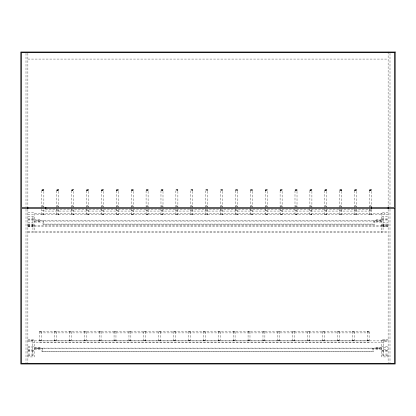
<?xml version="1.0" encoding="UTF-8"?>
<svg xmlns="http://www.w3.org/2000/svg" width="416" height="416" viewBox="0 0 416 416"><rect width="100%" height="100%" fill="white"/><g stroke="black" fill="none" stroke-linecap="round" stroke-linejoin="round"><path stroke-width="0.31" stroke-dasharray="2.08 1.56" d="M39.603 340.616C41.699 338.806 41.699 342.43 39.603 340.616L39.603 331.833L40.555 331.588L41.506 331.833L41.506 340.616M54.496 340.616C56.592 338.806 56.592 342.43 54.496 340.616L54.496 331.833L55.448 331.588L56.399 331.833L56.399 340.616M69.389 340.616C71.479 338.806 71.479 342.43 69.389 340.616L69.389 331.833L70.34 331.588L71.292 331.833L71.292 340.616M84.282 340.616C86.372 338.806 86.372 342.43 84.282 340.616L84.282 331.833L85.228 331.588L86.18 331.833L86.18 340.616M99.169 340.616C101.265 338.806 101.265 342.43 99.169 340.616L99.169 331.833L100.121 331.588L101.072 331.833L101.072 340.616M114.062 340.616C116.152 338.806 116.152 342.43 114.062 340.616L114.062 331.833L115.014 331.588L115.965 331.833L115.965 340.616M128.955 340.616C131.045 338.806 131.045 342.43 128.955 340.616L128.955 331.833L129.906 331.588L130.858 331.833L130.858 340.616M143.842 340.616C145.938 338.806 145.938 342.43 143.842 340.616L143.842 331.833L144.794 331.588L145.746 331.833L145.746 340.616M158.735 340.616C160.826 338.806 160.826 342.43 158.735 340.616L158.735 331.833L159.687 331.588L160.638 331.833L160.638 340.616M173.628 340.616C175.718 338.806 175.718 342.43 173.628 340.616L173.628 331.833L174.58 331.588L175.531 331.833L175.531 340.616M188.516 340.616C190.611 338.806 190.611 342.43 188.516 340.616L188.516 331.833L189.467 331.588L190.419 331.833L190.419 340.616M203.408 340.616C205.504 338.806 205.504 342.43 203.408 340.616L203.408 331.833L204.36 331.588L205.312 331.833L205.312 340.616M218.301 340.616C220.392 338.806 220.392 342.43 218.301 340.616L218.301 331.833L219.253 331.588L220.204 331.833L220.204 340.616M233.189 340.616C235.284 338.806 235.284 342.43 233.189 340.616L233.189 331.833L234.14 331.588L235.092 331.833L235.092 340.616M248.082 340.616C250.177 338.806 250.177 342.43 248.082 340.616L248.082 331.833L249.033 331.588L249.985 331.833L249.985 340.616M262.974 340.616C265.065 338.806 265.065 342.43 262.974 340.616L262.974 331.833L263.926 331.588L264.878 331.833L264.878 340.616M277.862 340.616C279.958 338.806 279.958 342.43 277.862 340.616L277.862 331.833L278.814 331.588L279.765 331.833L279.765 340.616M292.755 340.616C294.85 338.806 294.85 342.43 292.755 340.616L292.755 331.833L293.706 331.588L294.658 331.833L294.658 340.616M307.648 340.616C309.738 338.806 309.738 342.43 307.648 340.616L307.648 331.833L308.599 331.588L309.551 331.833L309.551 340.616M322.54 340.616C324.631 338.806 324.631 342.43 322.54 340.616L322.54 331.833L323.487 331.588L324.438 331.833L324.438 340.616M337.428 340.616C339.524 338.806 339.524 342.43 337.428 340.616L337.428 331.833L338.38 331.588L339.331 331.833L339.331 340.616M352.321 340.616C354.411 338.806 354.411 342.43 352.321 340.616L352.321 331.833L353.272 331.588L354.224 331.833L354.224 340.616M367.214 340.616C367.973 339.357 370.084 340.6 369.08 342.077L39.52 342.077L39.52 340.746L369.08 340.746L368.165 341.115L367.214 340.616L367.214 331.833L368.165 331.588L369.112 331.833L369.112 340.616M41.506 331.833L39.603 331.833M56.399 331.833L54.496 331.833M71.292 331.833L69.389 331.833M86.18 331.833L84.282 331.833M101.072 331.833L99.169 331.833M115.965 331.833L114.062 331.833M130.858 331.833L128.955 331.833M145.746 331.833L143.842 331.833M160.638 331.833L158.735 331.833M175.531 331.833L173.628 331.833M190.419 331.833L188.516 331.833M205.312 331.833L203.408 331.833M220.204 331.833L218.301 331.833M235.092 331.833L233.189 331.833M249.985 331.833L248.082 331.833M264.878 331.833L262.974 331.833M279.765 331.833L277.862 331.833M294.658 331.833L292.755 331.833M309.551 331.833L307.648 331.833M324.438 331.833L322.54 331.833M339.331 331.833L337.428 331.833M354.224 331.833L352.321 331.833M369.112 331.833L367.214 331.833M41.844 207.392L41.844 189.504L42.853 189.275L43.867 189.504L43.867 207.392M43.867 189.504L41.844 189.504M56.732 207.392L56.732 189.504L57.746 189.275L58.76 189.504L58.76 207.392M58.76 189.504L56.732 189.504M71.625 207.392L71.625 189.504L72.639 189.275L73.648 189.504L73.648 207.392M73.648 189.504L71.625 189.504M86.518 207.392L86.518 189.504L87.526 189.275L88.54 189.504L88.54 207.392M88.54 189.504L86.518 189.504M101.405 207.392L101.405 189.504L102.419 189.275L103.433 189.504L103.433 207.392M103.433 189.504L101.405 189.504M116.298 207.392L116.298 189.504L117.312 189.275L118.321 189.504L118.321 207.392M118.321 189.504L116.298 189.504M131.191 207.392L131.191 189.504L132.2 189.275L133.214 189.504L133.214 207.392M133.214 189.504L131.191 189.504M146.084 207.392L146.084 189.504L147.092 189.275L148.106 189.504L148.106 207.392M148.106 189.504L146.084 189.504M160.971 207.392L160.971 189.504L161.985 189.275L162.999 189.504L162.999 207.392M162.999 189.504L160.971 189.504M175.864 207.392L175.864 189.504L176.878 189.275L177.887 189.504L177.887 207.392M177.887 189.504L175.864 189.504M190.757 207.392L190.757 189.504L191.766 189.275L192.78 189.504L192.78 207.392M192.78 189.504L190.757 189.504M205.644 207.392L205.644 189.504L206.658 189.275L207.672 189.504L207.672 207.392M207.672 189.504L205.644 189.504M220.537 207.392L220.537 189.504L221.551 189.275L222.56 189.504L222.56 207.392M222.56 189.504L220.537 189.504M235.43 207.392L235.43 189.504L236.439 189.275L237.453 189.504L237.453 207.392M237.453 189.504L235.43 189.504M250.318 207.392L250.318 189.504L251.332 189.275L252.346 189.504L252.346 207.392M252.346 189.504L250.318 189.504M265.21 207.392L265.21 189.504L266.224 189.275L267.233 189.504L267.233 207.392M267.233 189.504L265.21 189.504M280.103 207.392L280.103 189.504L281.112 189.275L282.126 189.504L282.126 207.392M282.126 189.504L280.103 189.504M294.991 207.392L294.991 189.504L296.005 189.275L297.019 189.504L297.019 207.392M297.019 189.504L294.991 189.504M309.884 207.392L309.884 189.504L310.898 189.275L311.906 189.504L311.906 207.392M311.906 189.504L309.884 189.504M324.776 207.392L324.776 189.504L325.785 189.275L326.799 189.504L326.799 207.392M326.799 189.504L324.776 189.504M339.664 207.392L339.664 189.504L340.678 189.275L341.692 189.504L341.692 207.392M341.692 189.504L339.664 189.504M354.557 207.392L354.557 189.504L355.571 189.275L356.58 189.504L356.58 207.392M356.58 189.504L354.557 189.504M369.45 207.392L369.45 189.504L370.458 189.275L371.472 189.504L371.472 207.392M371.472 189.504L369.45 189.504M41.844 208.785L41.844 214.76L43.867 214.76L43.867 208.785M56.732 208.785L56.732 214.76L58.76 214.76L58.76 208.785M71.625 208.785L71.625 214.76L73.648 214.76L73.648 208.785M86.518 208.785L86.518 214.76L88.54 214.76L88.54 208.785M101.405 208.785L101.405 214.76L103.433 214.76L103.433 208.785M116.298 208.785L116.298 214.76L118.321 214.76L118.321 208.785M131.191 208.785L131.191 214.76L133.214 214.76L133.214 208.785M146.084 208.785L146.084 214.76L148.106 214.76L148.106 208.785M160.971 208.785L160.971 214.76L162.999 214.76L162.999 208.785M175.864 208.785L175.864 214.76L177.887 214.76L177.887 208.785M190.757 208.785L190.757 214.76L192.78 214.76L192.78 208.785M205.644 208.785L205.644 214.76L207.672 214.76L207.672 208.785M220.537 208.785L220.537 214.76L222.56 214.76L222.56 208.785M235.43 208.785L235.43 214.76L237.453 214.76L237.453 208.785M250.318 208.785L250.318 214.76L252.346 214.76L252.346 208.785M265.21 208.785L265.21 214.76L267.233 214.76L267.233 208.785M280.103 208.785L280.103 214.76L282.126 214.76L282.126 208.785M294.991 208.785L294.991 214.76L297.019 214.76L297.019 208.785M309.884 208.785L309.884 214.76L311.906 214.76L311.906 208.785M324.776 208.785L324.776 214.76L326.799 214.76L326.799 208.785M339.664 208.785L339.664 214.76L341.692 214.76L341.692 208.785M354.557 208.785L354.557 214.76L356.58 214.76L356.58 208.785M369.45 208.785L369.45 214.76L371.472 214.76L371.472 208.785M43.649 206.445C44.309 205.962 41.595 205.889 41.98 206.419M58.542 206.445C59.202 205.962 56.482 205.889 56.872 206.419M73.434 206.445C74.09 205.962 71.375 205.889 71.76 206.419M88.327 206.445C88.982 205.962 86.268 205.889 86.653 206.419M103.215 206.445C103.875 205.962 101.156 205.889 101.546 206.419M118.108 206.445C118.768 205.962 116.048 205.889 116.433 206.419M133 206.445C133.656 205.962 130.941 205.889 131.326 206.419M147.888 206.445C148.548 205.962 145.834 205.889 146.219 206.419M162.781 206.445C163.441 205.962 160.722 205.889 161.106 206.419M177.674 206.445C178.329 205.962 175.614 205.889 175.999 206.419M192.561 206.445C193.222 205.962 190.507 205.889 190.892 206.419M207.454 206.445C208.114 205.962 205.395 205.889 205.78 206.419M222.347 206.445C223.002 205.962 220.288 205.889 220.672 206.419M237.234 206.445C237.895 205.962 235.18 205.889 235.565 206.419M252.127 206.445C252.788 205.962 250.068 205.889 250.453 206.419M267.02 206.445C267.675 205.962 264.961 205.889 265.346 206.419M281.908 206.445C282.568 205.962 279.854 205.889 280.238 206.419M296.8 206.445C297.461 205.962 294.741 205.889 295.126 206.419M311.693 206.445C312.348 205.962 309.634 205.889 310.019 206.419M326.586 206.445C327.241 205.962 324.527 205.889 324.912 206.419M341.474 206.445C342.134 205.962 339.414 205.889 339.804 206.419M356.366 206.445C357.027 205.962 354.307 205.889 354.692 206.419M371.259 206.445C371.914 205.962 369.2 205.889 369.585 206.419M116.594 190.341L116.298 190.46L118.321 190.46L116.298 190.46L116.802 190.601M132.917 190.575L133.214 190.46L131.191 190.46L133.214 190.46L132.2 190.294M147.81 190.575L148.106 190.46L146.084 190.46L148.106 190.46L147.602 190.32M162.703 190.575L162.999 190.46L160.971 190.46L162.999 190.46L162.49 190.32M176.16 190.341C178.1 191.303 178.11 189.618 176.16 190.575M191.053 190.341C192.988 191.303 193.003 189.618 191.053 190.575M205.941 190.341C207.88 191.303 207.891 189.618 205.941 190.575M220.834 190.341C222.773 191.303 222.784 189.618 220.834 190.575M237.156 190.575L237.453 190.46L235.43 190.46L237.453 190.46L236.948 190.32M252.049 190.575L252.346 190.46L250.318 190.46L252.346 190.46L251.836 190.32M280.4 190.341L280.103 190.46L282.126 190.46L280.103 190.46L280.608 190.601M295.287 190.341C300.706 190.918 292.859 189.795 295.745 190.616M207.376 190.575L207.672 190.46L207.376 190.346M222.264 190.575L222.56 190.46L222.264 190.346M117.816 190.601L118.321 190.46L117.816 190.32M146.588 190.32L146.084 190.46L146.588 190.601M161.481 190.32L160.971 190.46L161.268 190.575M177.382 190.601L177.887 190.46L177.59 190.346M192.275 190.601L192.78 190.46L192.483 190.346M235.934 190.32L235.43 190.46L235.726 190.575M250.827 190.32L250.318 190.46L250.614 190.575M265.715 190.32L265.21 190.46L267.233 190.46L265.21 190.46L265.507 190.575M266.729 190.601L267.233 190.46L266.937 190.346M296.509 190.601L297.019 190.46L296.265 190.304M325.281 190.32L324.776 190.46L326.799 190.46L324.776 190.46L325.525 190.616M326.295 190.601L326.799 190.46L326.05 190.304M355.061 190.32L354.557 190.46L356.58 190.46L354.557 190.46L355.831 190.616M356.075 190.601L356.58 190.46L355.831 190.304M42.593 190.299L41.844 190.46L43.867 190.46L41.844 190.46L42.593 190.616M43.118 190.616L43.867 190.46L42.853 190.294M57.486 190.299L56.732 190.46L58.76 190.46L56.732 190.46L57.746 190.627M58.006 190.616L58.76 190.46L58.25 190.32M72.374 190.299L71.625 190.46L73.648 190.46L71.625 190.46L73.648 190.46L72.899 190.304M87.266 190.299L86.518 190.46L88.54 190.46L86.518 190.46L87.022 190.601M87.792 190.616L88.54 190.46L88.036 190.32M102.159 190.299L101.405 190.46L103.433 190.46L101.405 190.46L102.419 190.627M102.684 190.616L103.433 190.46L102.684 190.304M131.94 190.304L131.191 190.46L131.94 190.616M281.377 190.616L282.126 190.46L281.83 190.346M310.632 190.304L309.884 190.46L311.906 190.46L309.884 190.46L310.388 190.601M340.938 190.616L341.692 190.46L339.664 190.46L341.692 190.46L340.938 190.304M370.198 190.304L369.45 190.46L371.472 190.46L369.45 190.46L370.198 190.616M117.572 190.616L117.047 190.616M221.551 190.627L221.811 190.616M266.224 190.627L266.484 190.616M325.785 190.627L326.05 190.616M370.458 190.627L371.472 190.46L370.724 190.304M295.745 190.304L296.005 190.294M340.678 190.294L339.664 190.46L340.174 190.601M27.872 59.072L388.128 59.072M371.504 209.737L44.86 209.737L44.86 211.068L371.504 211.068M27.872 212.352L34.216 212.352L34.216 232.43M388.128 212.352L381.784 212.352L381.784 232.43M27.872 214.687L34.216 214.687M388.128 214.687L35.547 214.687L35.547 213.351L384.956 213.351L384.956 214.687M41.844 214.76L43.867 214.76M56.732 214.76L58.76 214.76M71.625 214.76L73.648 214.76M86.518 214.76L88.54 214.76M101.405 214.76L103.433 214.76M116.298 214.76L118.321 214.76M131.191 214.76L133.214 214.76M146.084 214.76L148.106 214.76M160.971 214.76L162.999 214.76M175.864 214.76L177.887 214.76M190.757 214.76L192.78 214.76M205.644 214.76L207.672 214.76M220.537 214.76L222.56 214.76M235.43 214.76L237.453 214.76M250.318 214.76L252.346 214.76M265.21 214.76L267.233 214.76M280.103 214.76L282.126 214.76M294.991 214.76L297.019 214.76M309.884 214.76L311.906 214.76M324.776 214.76L326.799 214.76M339.664 214.76L341.692 214.76M354.557 214.76L356.58 214.76M369.45 214.76L371.472 214.76M27.872 216.684L34.216 216.684M381.784 216.684L388.128 216.684M27.872 219.019L34.216 219.019M381.784 219.019L388.128 219.019M27.872 219.066L34.216 219.066M381.784 219.066L388.128 219.066M34.216 219.773L40.555 219.773L40.555 220.532L34.216 220.532M381.784 219.773L375.445 219.773L375.445 220.532L381.784 220.532M27.872 220.017L34.216 219.996M381.784 220.017L388.128 219.996M34.216 221.291L40.555 221.291L40.555 222.045L34.216 222.045M381.784 221.291L375.445 221.291L375.445 222.045L381.784 222.045M27.872 222.784L32.947 222.784M383.053 222.784L388.128 222.784M27.872 224.078L34.216 224.078M43.02 224.063L374.556 224.063M381.784 224.078L388.128 224.078M27.872 224.916L32.947 224.916M383.053 224.916L388.128 224.916M27.872 225.077L34.216 225.077M381.784 225.077L388.128 225.077M34.216 225.612L381.784 225.612M27.872 225.872L34.216 225.872M381.784 225.872L388.128 225.872M27.872 226.028L32.947 226.028M383.053 226.028L388.128 226.028M27.872 226.117L32.947 226.117M383.053 226.117L388.128 226.117M34.216 226.616L381.784 226.616M27.872 226.751L34.216 226.751M381.784 226.751L388.128 226.751M27.872 231.431L388.128 231.431M27.872 232.43L388.128 232.43M27.872 339.576L34.216 339.576L34.216 356.928L27.872 356.928M388.128 339.576L381.784 339.576L381.784 356.928L388.128 356.928M27.872 340.574L34.216 340.574M381.784 340.574L388.128 340.574M31.044 340.886L384.956 340.886M27.872 341.578L31.044 341.578M384.956 341.578L388.128 341.578M27.872 346.211L34.216 346.211M381.784 346.211L388.128 346.211M27.872 347.214L32.313 347.214M34.216 347.214L40.555 347.214L40.555 347.974L34.216 347.974M381.784 347.214L375.445 347.214L375.445 347.974L381.784 347.974M383.687 347.214L388.128 347.214M34.216 348.639L40.555 348.639L40.555 349.237L34.216 349.216M381.784 348.639L375.445 348.639L375.445 349.237L381.784 349.216M27.872 349.216L32.313 349.216M383.687 349.216L388.128 349.216M27.872 350.215L34.216 350.215M381.784 350.215L388.128 350.236M27.872 350.376L34.216 350.376M381.784 350.376L388.128 350.376M27.872 351.385L34.216 351.385M42 351.421L373.537 351.421M381.784 351.385L388.128 351.385M27.872 354.032L34.216 354.032M381.784 354.032L388.128 354.032M27.872 355.04L34.216 355.04M381.784 355.04L388.128 355.04M27.872 355.919L32.313 355.919L32.313 340.574M388.128 355.919L383.687 355.919L383.687 340.574M87.526 190.294L87.792 190.304M310.632 190.616L311.906 190.46L311.402 190.32M161.72 190.616L161.985 190.627M390 53.3L390 206.7M390 209.3L390 362.7M388.128 52L388.128 206.7M388.128 209.3L388.128 362.7M384.956 339.576L384.956 342.243L31.044 342.217L31.044 339.576M383.053 216.684L383.053 231.431M374.556 220.735L374.556 224.396L43.02 224.396L43.02 220.735M373.927 220.735L373.927 224.396M373.537 348.093L373.537 351.754L42 351.754L42 348.093M372.908 348.093L372.908 351.754M370.458 205.197L370.458 206.31M355.571 205.197L355.571 206.31M340.678 205.197L340.678 206.31M325.785 205.197L325.785 206.31M310.898 205.197L310.898 206.31M296.005 205.197L296.005 206.31M281.112 205.197L281.112 206.31M266.224 205.197L266.224 206.31M251.332 205.197L251.332 206.31M236.439 205.197L236.439 206.31M221.551 205.197L221.551 206.31M206.658 205.197L206.658 206.31M191.766 205.197L191.766 206.31M176.878 205.197L176.878 206.31M161.985 205.197L161.985 206.31M147.092 205.197L147.092 206.31M132.2 205.197L132.2 206.31M117.312 205.197L117.312 206.31M102.419 205.197L102.419 206.31M87.526 205.197L87.526 206.31M72.639 205.197L72.639 206.31M57.746 205.197L57.746 206.31M43.644 220.735L43.644 224.396M42.853 205.197L42.853 206.31M42.624 348.093L42.624 351.754M32.947 216.684L32.947 231.431M27.872 53.284L27.872 206.7M27.872 209.3L27.872 362.7M26 53.3L26 206.7M26 209.3L26 362.7M41.876 210.205C43.701 211.203 44.424 209.43 41.876 210.205M56.768 210.205C58.588 211.203 59.316 209.43 56.768 210.205M71.661 210.205C73.481 211.203 74.209 209.43 71.661 210.205M86.549 210.205C88.374 211.203 89.097 209.43 86.549 210.205M101.442 210.205C103.262 211.203 103.99 209.43 101.442 210.205M116.334 210.205C118.154 211.203 118.882 209.43 116.334 210.205M131.222 210.205C133.047 211.203 133.77 209.43 131.222 210.205M146.115 210.205C147.935 211.203 148.663 209.43 146.115 210.205M161.008 210.205C162.828 211.203 163.556 209.43 161.008 210.205M175.9 210.205C177.72 211.203 178.443 209.43 175.9 210.205M190.788 210.205C192.608 211.203 193.336 209.43 190.788 210.205M205.681 210.205C207.501 211.203 208.229 209.43 205.681 210.205M220.574 210.205C222.394 211.203 223.122 209.43 220.574 210.205M235.461 210.205C237.281 211.203 238.009 209.43 235.461 210.205M250.354 210.205C252.174 211.203 252.902 209.43 250.354 210.205M265.247 210.205C267.067 211.203 267.795 209.43 265.247 210.205M280.134 210.205C281.96 211.203 282.682 209.43 280.134 210.205M295.027 210.205C296.847 211.203 297.575 209.43 295.027 210.205M309.92 210.205C311.74 211.203 312.468 209.43 309.92 210.205M324.808 210.205C326.633 211.203 327.356 209.43 324.808 210.205M339.7 210.205C341.52 211.203 342.248 209.43 339.7 210.205M354.593 210.205C356.413 211.203 357.141 209.43 354.593 210.205M369.481 210.205C371.306 211.203 372.029 209.43 369.481 210.205M380.832 220.735L36.738 220.735L36.738 221.068L380.832 221.068L380.832 220.735M369.08 331.562L39.52 331.562L39.52 332.894L369.08 332.894L369.08 331.562M379.813 348.093L35.719 348.093L35.719 348.426L379.813 348.426L379.813 348.093"/><path stroke-width="0.62" d="M388.128 207.35L388.128 208.65M371.504 207.355L371.504 208.354M371.337 207.345L371.337 208.317M45.854 207.355L45.854 208.354M45.427 207.345L45.427 208.317M27.872 207.35L27.872 208.65M395.2 52L20.8 52L20.8 364L395.2 364L395.2 52M394.576 52.624L21.424 52.624L21.424 207.376L394.576 207.376L394.576 52.624M394.576 208.624L21.424 208.624L21.424 363.376L394.576 363.376L394.576 208.624"/></g></svg>
